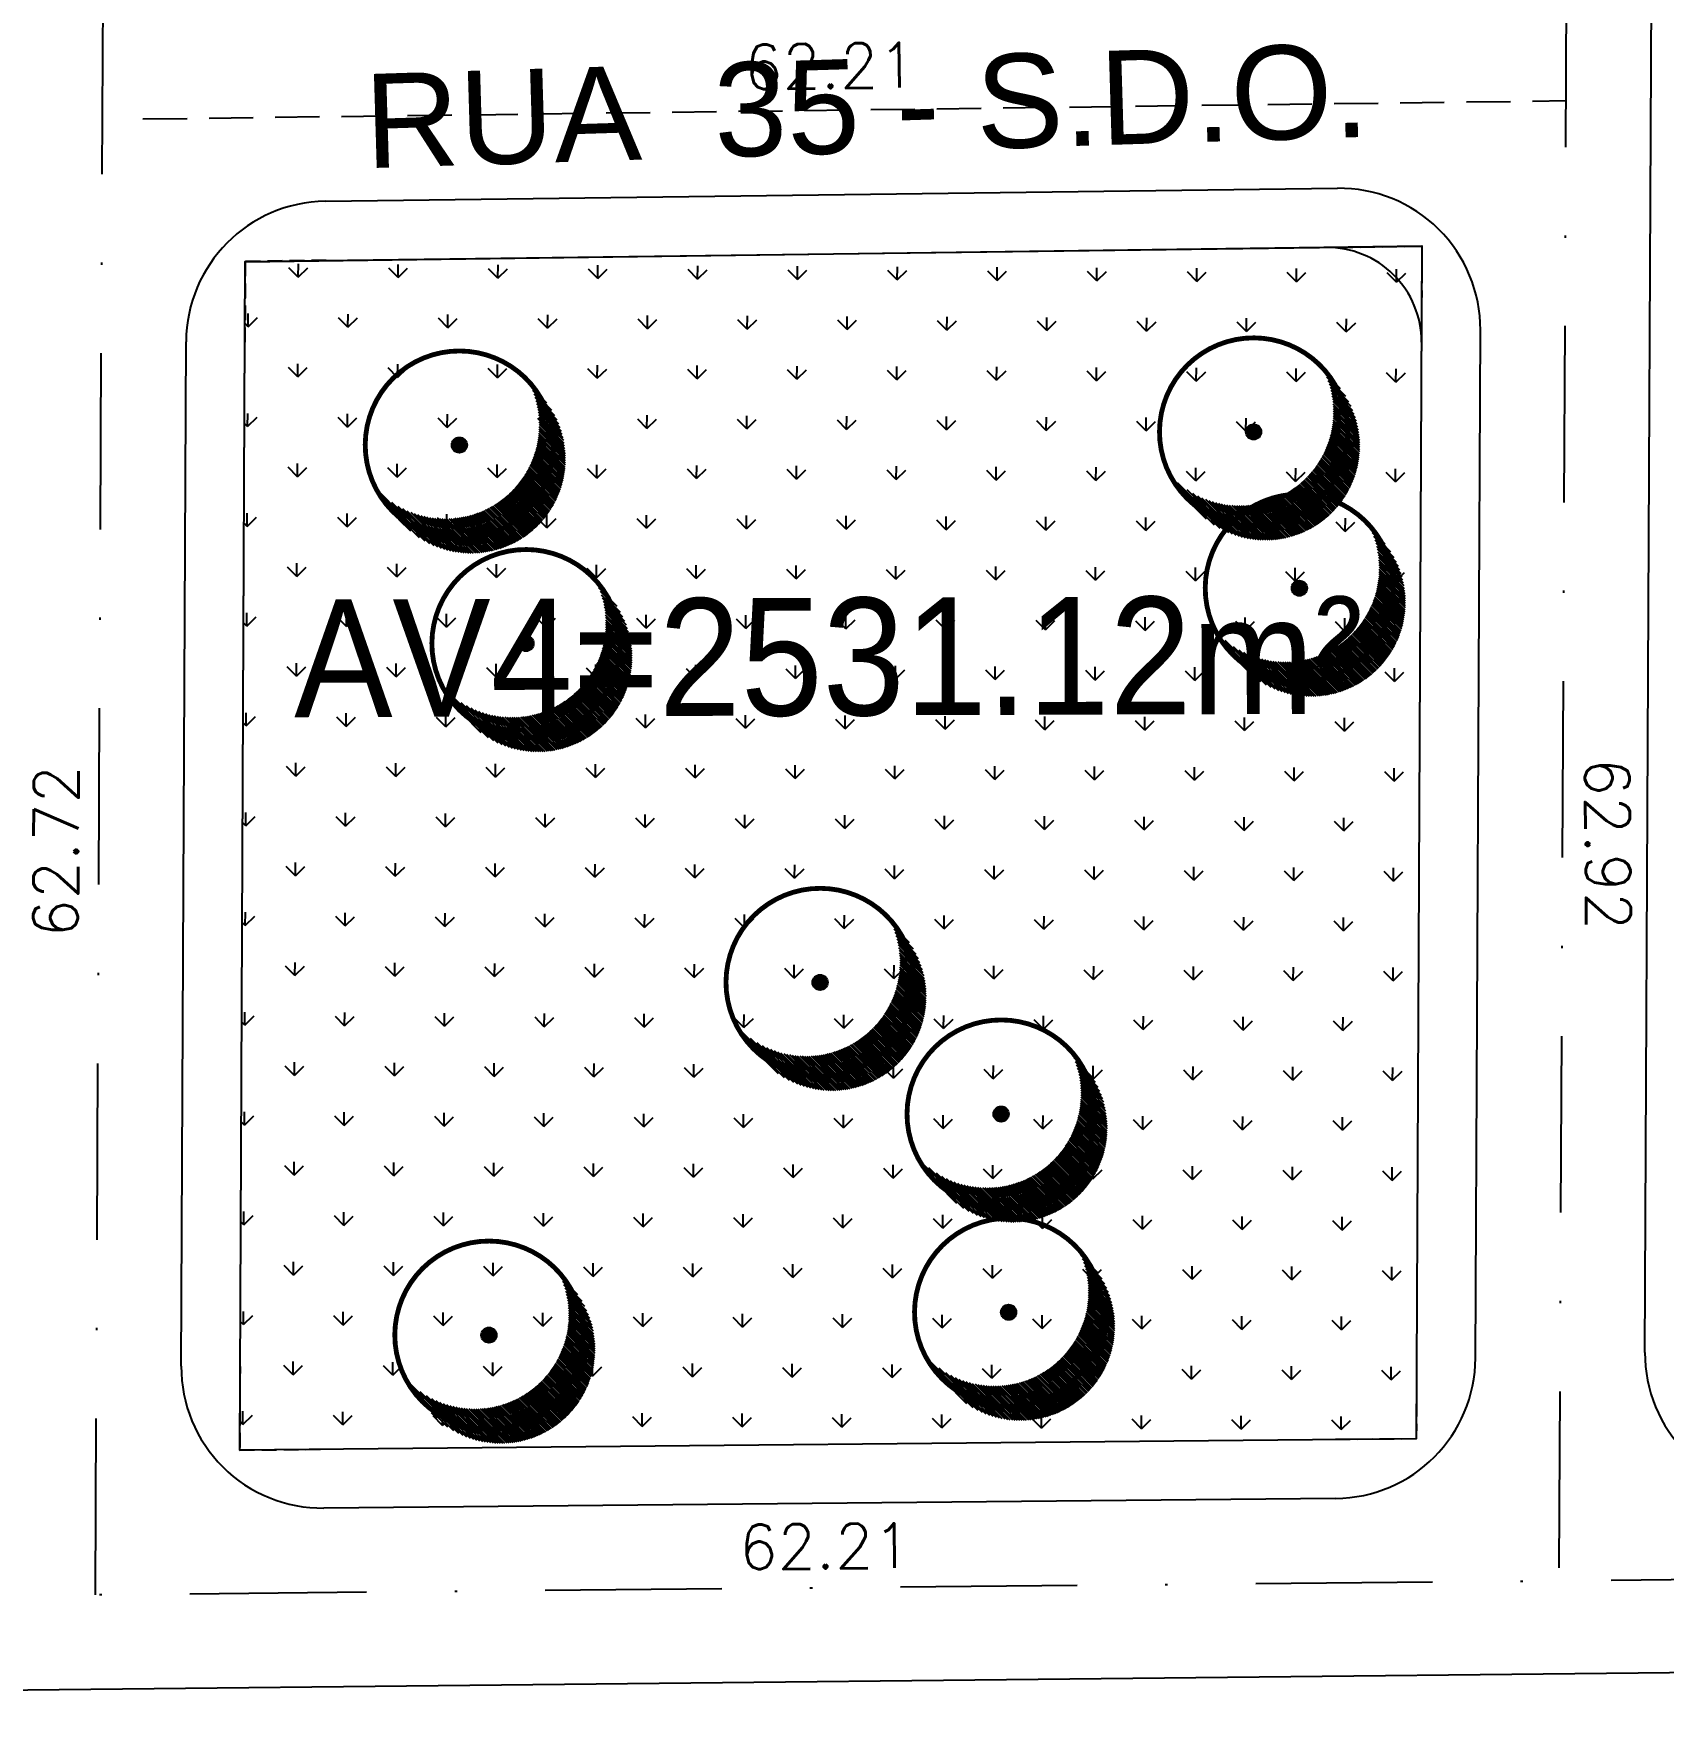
# Model space of a CAD drawing. Header units: millimetres. Extents: x -4430026 to 4783824, y 584 to 9593110.
# Drawn here: x 2980.8 to 3050.1, y 1505.6 to 1577.3 of the extents above; entities that cross this region are included whole.
import ezdxf

# ---------------------------------------------------------------- set-up
doc = ezdxf.new("R2010")
doc.units = ezdxf.units.MM
for name, pattern in [('DASHDOT', [1, 0.5, -0.25, 0, -0.25]), ('DASHED2', [0.375, 0.25, -0.125]), ('HIDDEN', [0.375, 0.25, -0.125]), ('HIDDEN2', [0.1875, 0.125, -0.0625])]:
    doc.linetypes.add(name, pattern=pattern)
for name, color, linetype in [('boundary filipe', 6, 'Continuous'), ('BOUNDARY VERDES', 92, 'Continuous'), ('Calçada', 1, 'Continuous'), ('CANTOS', 9, 'HIDDEN'), ('COTAS', 8, 'Continuous'), ('Nomes de Ruas', 3, 'Continuous'), ('PAI_aDEL', 72, 'Continuous'), ('Parede', 4, 'Continuous'), ('Projeção', 8, 'HIDDEN2'), ('QUADRA', 4, 'Continuous')]:
    doc.layers.add(name, color=color, linetype=linetype)
doc.styles.add('ARIAL', font='arial.ttf', dxfattribs={"height": 0.25})
doc.styles.add('ROMANS', font='romans.shx')
doc.dimstyles.new('BOLA100', dxfattribs={"dimscale": 0, "dimtxt": 1.9, "dimasz": 0.18, "dimexe": 0.18, "dimexo": 0.063, "dimgap": 0, "dimtad": 1, "dimzin": 4, "dimdsep": 46, "dimtxsty": 'ROMANS', "dimcen": 0.09, "dimse1": 1, "dimse2": 1, "dimsd1": 1, "dimsd2": 1, "dimclrt": 256, "dimaunit": 1, "dimadec": 4, "dimazin": 0, "dimtfac": 1.2, "dimtix": 1, "dimtmove": 2, "dimatfit": 3, "dimfxl": 1, "dimtvp": 2, "dimtolj": 1, "dimtzin": 4, "dimarcsym": 0})

# ---------------------------------------------------------------- blocks, each defined once
blk = doc.blocks.new('ÁRVORE PROPOSTA')
h = blk.add_hatch()
h.set_pattern_fill('_USER', color=86, scale=0.1, angle=135, style=0, pattern_type=0)
h.set_pattern_definition([(135, (-5.711749304183968, -5.473342448377267), (-0.07071067811865477, -0.07071067811865475), [])])
h.paths.add_polyline_path([(3.733693777297503, 4.339587767491594, -0.1221331308694917), (4.410318577255339, 1.61087721915915, -0.6818015880626355), (-5.711749304183968, -2.361532240604674, 0.2780158331345322), (-0.5478533480372789, -5.473342448377267, 0.65472501460559)])
h = blk.add_hatch()
h.set_pattern_fill('_USER', color=250, scale=0.1, angle=135, style=0, pattern_type=0)
h.set_pattern_definition([(135, (-4.583360688504172, -6.355571255532368), (-0.07071067811865477, -0.07071067811865475), [])])
h.paths.add_polyline_path([(6.0484811152985, -0.5150504994281135, 0.2047915192642046), (4.243467699661096, 3.70707730625513, -0.6060945436458858), (-0.5478533480372789, -5.473342448377267, -0.1930464130360828), (-4.583360688504172, -3.854949497956127, 0.7340404486873368)])
h = blk.add_hatch(color=1)
h.dxf.hatch_style = 1
h.paths.add_polyline_path([(-1.023574025393461, 0.3671783077271442, 1), (-0.07213267068109552, 0.3671783077271442, 1)])
at = {"color": 98, "linetype": 'DASHED2', "ltscale": 0.5, "const_width": 0.3}
blk.add_lwpolyline([(-0.5478533480372789, 6.207699063831555, 0.9999999999999999), (-0.5478533480372789, -5.473342448377267, 0.9999999999999999), (-0.5478533480372789, 6.207699063831555, -3.167262399809778)], format="xyb", dxfattribs=at)
at = {"color": 1}
blk.add_circle((-0.547853348037278, 0.3671783077271442), 0.4757206773561826, dxfattribs=at)
blk = doc.blocks.new('*D13719')
at = {"layer": 'DEFPOINTS', "color": 0, "linetype": 'ByBlock'}
for p in [(2921.26119418207, 1510.36527838191), (2983.464689225389, 1510.95573949463), (2983.464689225389, 1510.955739494608)]:
    blk.add_point(p, dxfattribs=at)
at = {"layer": 'COTAS', "linetype": 'ByBlock', "insert": (2952.313131239173, 1512.160425267802), "char_height": 1.9, "attachment_point": 5, "rotation": 0.5438587274744866, "style": 'ROMANS'}
blk.add_mtext('\\A1;62.21', dxfattribs=at)
blk = doc.blocks.new('*D13720')
at = {"layer": 'DEFPOINTS', "color": 0, "linetype": 'ByBlock'}
for p in [(3045.66818426761, 1511.546200607339), (3045.66818426761, 1511.546200607347), (2983.464689225389, 1510.95573949463)]:
    blk.add_point(p, dxfattribs=at)
at = {"layer": 'COTAS', "linetype": 'ByBlock', "insert": (3014.485461017348, 1513.022162702154), "char_height": 1.9, "attachment_point": 5, "rotation": 0.5438587274744484, "style": 'ROMANS'}
blk.add_mtext('\\A1;62.21', dxfattribs=at)
blk = doc.blocks.new('*D13721')
at = {"layer": 'DEFPOINTS', "color": 0, "linetype": 'ByBlock'}
for p in [(3107.871679309827, 1512.136661720048), (3107.871679309827, 1512.136661720036), (3045.66818426761, 1511.546200607339)]:
    blk.add_point(p, dxfattribs=at)
at = {"layer": 'COTAS', "linetype": 'ByBlock', "insert": (3076.941433862905, 1513.666460358839), "char_height": 1.9, "attachment_point": 5, "rotation": 0.5438587274740666, "style": 'ROMANS'}
blk.add_mtext('\\A1;62.21', dxfattribs=at)
blk = doc.blocks.new('*D13725')
at = {"layer": 'DEFPOINTS', "color": 0, "linetype": 'ByBlock'}
for p in [(2984.351223585749, 1698.099002453897), (2983.761798540017, 1573.674128179357), (2983.761798540017, 1573.674128179357)]:
    blk.add_point(p, dxfattribs=at)
at = {"layer": 'COTAS', "linetype": 'ByBlock', "insert": (2982.267924649389, 1635.545979196289), "char_height": 1.9, "attachment_point": 5, "rotation": 89.72858067940857, "style": 'ROMANS'}
blk.add_mtext('\\A1;124.43', dxfattribs=at)
blk = doc.blocks.new('*D13726')
at = {"layer": 'DEFPOINTS', "color": 0, "linetype": 'ByBlock'}
for p in [(2983.761798540017, 1573.674128179357), (2983.464689225388, 1510.955739494629), (2983.464689225384, 1510.955739494629)]:
    blk.add_point(p, dxfattribs=at)
at = {"layer": 'COTAS', "linetype": 'ByBlock', "insert": (2981.783884356451, 1542.568883596418), "char_height": 1.9, "attachment_point": 5, "rotation": 89.7285806794105, "style": 'ROMANS'}
blk.add_mtext('\\A1;62.72', dxfattribs=at)
blk = doc.blocks.new('*D13727')
at = {"layer": 'DEFPOINTS', "color": 0, "linetype": 'ByBlock'}
for p in [(3045.966282718565, 1574.473391350781), (3045.966282718565, 1574.473391350772), (2983.761798540017, 1573.674128179357)]:
    blk.add_point(p, dxfattribs=at)
at = {"layer": 'COTAS', "linetype": 'ByBlock', "insert": (3014.693291957814, 1575.96125028418), "char_height": 1.9, "attachment_point": 5, "rotation": 0.7361508923557185, "style": 'ROMANS'}
blk.add_mtext('\\A1;62.21', dxfattribs=at)
blk = doc.blocks.new('*D13728')
at = {"layer": 'DEFPOINTS', "color": 0, "linetype": 'ByBlock'}
for p in [(3046.557379906596, 1699.2512470552), (3045.966282718564, 1574.473391350781), (3045.966282718564, 1574.473391350781)]:
    blk.add_point(p, dxfattribs=at)
at = {"layer": 'COTAS', "linetype": 'ByBlock', "insert": (3044.513307276372, 1636.8706023042), "char_height": 1.9, "attachment_point": 5, "rotation": 89.72858067940867, "style": 'ROMANS'}
blk.add_mtext('\\A1;124.78', dxfattribs=at)
blk = doc.blocks.new('*D13729')
at = {"layer": 'DEFPOINTS', "color": 0, "linetype": 'ByBlock'}
for p in [(3045.966282718568, 1574.473391350781), (3046.563532771842, 1511.55469962293), (3046.563532771851, 1511.55469962293)]:
    blk.add_point(p, dxfattribs=at)
at = {"layer": 'COTAS', "linetype": 'ByBlock', "insert": (3047.739606920305, 1542.882516053654), "char_height": 1.9, "attachment_point": 5, "rotation": 270.5438587274732, "style": 'ROMANS'}
blk.add_mtext('\\A1;62.92', dxfattribs=at)

msp = doc.modelspace()

# ---------------------------------------------------------------- hatches: boundary and pattern name
at = {"layer": 'BOUNDARY VERDES', "linetype": 'ByBlock'}
h = msp.add_hatch(dxfattribs=at)
h.set_pattern_fill('GRASS', color=256, scale=3, angle=-0.271419311709254, style=0)
h.set_pattern_definition([(89.72858068829075, (1941.749825537727, 1510.437124254176), (-2.11124754344222, 2.131345538752566), [0.5624999999999998, -3.680140688999999]), (44.72858068829074, (1941.749825537727, 1510.437124254176), (-2.111247543999205, 2.131345539314854), [0.5625, -2.4375]), (134.7285806882907, (1941.749825537727, 1510.437124254176), (-2.131345539314854, -2.111247543999205), [0.5625, -2.4375])])
h.paths.add_polyline_path([(3039.820069696469, 1564.732486533417), (3039.836943857533, 1568.294543124621), (3036.275141305759, 1568.248777652186), (2993.27204131094, 1567.696232372427), (2989.833339212388, 1567.652048613274), (2989.817048243919, 1564.213101255216), (2989.610749102391, 1520.664315981564), (2989.59393148547, 1517.114195595205), (2993.143931771475, 1517.147893655379), (3036.146347958221, 1517.556090244553), (3039.596741004942, 1517.588842791919), (3039.613086746861, 1521.039352569179)])

# ---------------------------------------------------------------- linework, layer by layer
at = {"layer": 'boundary filipe', "elevation": 2.439200347918005}
msp.add_lwpolyline([(3039.836943857533, 1568.294543124621), (3039.596741004945, 1517.588842791919), (2989.593931485474, 1517.114195595205), (2989.833339212388, 1567.652048613275), (3039.836943857533, 1568.294543124621)], dxfattribs=at)
at = {"layer": 'Calçada'}
for p, q in [((3049.314272195428, 1521.266619951976, 2.439200347918005), (3050.092296377041, 1685.503890991721, 2.439200347918005)), ((2993.239979337167, 1570.208224091799, 2.439200347918005), (3036.243079331981, 1570.760769371079, 2.439200347918005)), ((2987.110777153201, 1520.676158839265, 2.439200347918005), (2987.317134079355, 1564.237142176578, 2.439200347918005)), ((3042.113058696048, 1521.02750971148, 2.439200347918005), (3042.320099430265, 1564.732841738903, 2.439200347918005)), ((3042.113058696048, 1521.02750971148, 2.439200347918005), (3042.320099430265, 1564.732841738903, 2.439200347918005)), ((3036.170077915517, 1515.056202869266, 2.439200347918005), (2993.167661728768, 1514.648006280094, 2.439200347918005)), ((3036.170077915517, 1515.056202869266, 2.439200347918005), (2993.167661728768, 1514.648006280094, 2.439200347918005))]:
    msp.add_line(p, q, dxfattribs=at)
at = {"layer": 'Calçada', "lineweight": -3}
msp.add_line((3396.168041973648, 1511.272694860482, 2.439200347918005), (2868.584556476084, 1505.73126336192), dxfattribs=at)
at = {"layer": 'Calçada'}
for centre, start, end in [((3036.320166752217, 1564.761264597381, 2.439200347918005), 359.7285806794357, 90.73615089239874), ((2993.317066757404, 1564.208719318101, 2.439200347918005), 90.73615089239874, 179.7285806794357), ((3036.113126017999, 1521.055932569959, 2.439200347918005), 270.5438587274586, 359.7285806794357), ((3036.113126017999, 1521.055932569959, 2.439200347918005), 270.5438587274586, 359.7285806794357), ((3055.314204873477, 1521.238197093496, 2.439200347918005), 179.7285806794357, 270.5438587274586), ((2993.110709831249, 1520.647735980787, 2.439200347918005), 179.7285806794357, 270.5438587274586), ((2993.110709831249, 1520.647735980787, 2.439200347918005), 179.7285806794357, 270.5438587274586)]:
    msp.add_arc(centre, 5.999999999999999, start, end, dxfattribs=at)
at = {"layer": 'CANTOS', "ltscale": 2.5, "elevation": 2.439200347918005}
for points in [[(2993.27204131094, 1567.696232372427), (2989.833339212388, 1567.652048613275), (2989.817048243919, 1564.213101255216)], [(3036.275141305759, 1568.248777652186), (3039.836943857533, 1568.294543124621), (3039.820069696468, 1564.732486533957)], [(3039.613086746861, 1521.039352569179), (3039.596741004945, 1517.588842791919), (3036.146347958221, 1517.556090244553)], [(2989.610749102389, 1520.664315981024), (2989.593931485474, 1517.114195595205), (2993.143931771475, 1517.147893655379)], [(2989.610749102389, 1520.664315981024), (2989.593931485474, 1517.114195595205), (2993.143931771475, 1517.147893655379)]]:
    msp.add_lwpolyline(points, dxfattribs=at)
at = {"layer": 'Projeção', "linetype": 'DASHDOT', "ltscale": 15}
for p, q in [((3045.67084554662, 1512.107984095942, 2.439200347918005), (3047.823187706665, 1966.457361678871, 2.439200347918005)), ((2983.464689225396, 1510.955739494626, 2.439200347918005), (2985.617031385441, 1965.305117077554, 2.439200347918005)), ((3629.153436169338, 1517.084882169421, 2.439200347918005), (2417.532692685029, 1505.583680638954, 2.439200347918005))]:
    msp.add_line(p, q, dxfattribs=at)
at = {"layer": 'Projeção', "ltscale": 15}
msp.add_line((2985.481209320787, 1573.708829096284, 2.439200347918005), (3045.966342450059, 1574.486000388148, 2.439200347918005), dxfattribs=at)
at = {"layer": 'QUADRA'}
msp.add_line((2989.593931485472, 1517.114195595205, 2.439200347918005), (2989.833339212388, 1567.652048613275, 2.439200347918005), dxfattribs=at)
at = {"layer": 'QUADRA', "elevation": 2.439200347918005}
msp.add_lwpolyline([(3039.596741004943, 1517.588842791917), (2989.593931485472, 1517.114195595205), (2989.833275058189, 1567.638505961774), (3039.837008328381, 1568.308152620129), (3039.596741004943, 1517.588842791917)], dxfattribs=at)
at = {"layer": 'QUADRA'}
msp.add_arc((3035.817703983334, 1564.24256987842, 2.439200347918005), 4, 359.7285806794357, 90.73615089302416, dxfattribs=at)

# ---------------------------------------------------------------- block references
at = {"layer": 'PAI_aDEL', "xscale": 0.6848704365638772, "yscale": 0.6848704365656886, "zscale": 0.6848704365638696, "rotation": 359.7285806882847}
for p in [(3033.058397148251, 1560.14728723501, 2.439200347918005), (2999.303476880205, 1559.589898089241, 2.439200347918005), (3035.001780535936, 1553.503109124201, 2.439200347918005), (3002.136014945451, 1551.148281153007, 2.439200347918005), (3014.635123630156, 1536.743192675384, 2.439200347918005), (3022.328530211065, 1531.147709480947, 2.439200347918005), (3022.647684462155, 1522.717998936662, 2.439200347918005), (3000.560482270561, 1521.746685782905, 2.439200347918005)]:
    msp.add_blockref('ÁRVORE PROPOSTA', p, dxfattribs=at)

# ---------------------------------------------------------------- texts
at = {"layer": 'Nomes de Ruas', "extrusion": (-0.08498824850082579, 0.01685419641088011, 0.9962393957679576), "style": 'ARIAL'}
for p in [(-2124.18269703635, 2622.349318809899, -225.6183335714248), (-2124.18269703635, 2622.349318809909, -225.6183335714247)]:
    msp.add_text('RUA  35 - S.D.O.', height=3.999999999999998, rotation=102.9674616637097, dxfattribs=at).set_placement(p)
at = {"layer": 'Parede', "extrusion": (-0.08448158594471444, 0.01923351128006712, 0.9962393957679576), "style": 'ARIAL', "width": 0.9}
msp.add_text('AV4=2531.12m²', height=4.999999999999999, rotation=102.9674616638364, dxfattribs=at).set_placement((-2173.801827376873, 2564.105017787889, -220.5528040309322))

# ---------------------------------------------------------------- dimensions: what is measured, and where the dimension line sits
at = {"layer": 'COTAS', "linetype": 'ByBlock'}
for base, p1, p2, angle, picture, middle in [((3045.966282718564, 1574.473391350781, 2.439200347918005), (3046.557379906597, 1699.251247055201, 2.439200347918005), (3045.966282718565, 1574.473391350781, 2.439200347918005), 269.72858067940865, '*D13728', (3044.513307276372, 1636.8706023042, 2.439200347918005)), ((2983.761798540017, 1573.674128179357, 2.439200347918005), (2984.35122358575, 1698.099002453897, 2.439200347918005), (2983.761798540017, 1573.674128179357, 2.439200347918005), 269.7285806794082, '*D13725', (2982.267924649389, 1635.545979196289, 2.439200347918005)), ((3045.966282718565, 1574.473391350772, 2.439200347918005), (2983.761798540017, 1573.674128179357, 2.439200347918005), (3045.966282718565, 1574.473391350781, 2.439200347918005), 0.7361508923563462, '*D13727', (3014.693291957814, 1575.96125028418, 2.439200347918005)), ((3046.563532771851, 1511.55469962293, 2.439200347918005), (3045.966282718568, 1574.473391350781, 2.439200347918005), (3046.563532771842, 1511.55469962293, 2.439200347918005), 270.54385872747366, '*D13729', (3047.739606920305, 1542.882516053654, 2.439200347918005)), ((2983.464689225384, 1510.955739494629, 2.439200347918005), (2983.761798540017, 1573.674128179357, 2.439200347918005), (2983.464689225389, 1510.95573949463, 2.439200347918005), 269.7285806794113, '*D13726', (2981.783884356451, 1542.568883596418, 2.439200347918005)), ((3107.871679309827, 1512.136661720036, 2.439200347918005), (3045.66818426761, 1511.546200607339, 2.439200347918005), (3107.871679309827, 1512.136661720048, 2.439200347918005), 0.5438587274742744, '*D13721', (3076.941433862905, 1513.666460358839, 2.439200347918005)), ((3045.66818426761, 1511.546200607347, 2.439200347918005), (2983.464689225389, 1510.95573949463, 2.439200347918005), (3045.66818426761, 1511.546200607339, 2.439200347918005), 0.5438587274740332, '*D13720', (3014.485461017348, 1513.022162702154, 2.439200347918005)), ((2983.464689225389, 1510.955739494608, 2.439200347918005), (2921.26119418207, 1510.36527838191, 2.439200347918005), (2983.464689225389, 1510.95573949463, 2.439200347918005), 0.5438587274746932, '*D13719', (2952.313131239173, 1512.160425267802, 2.439200347918005))]:
    dim = msp.add_linear_dim(base=base, p1=p1, p2=p2, angle=angle, dimstyle='BOLA100', override={"dimscale": 1, "dimfxl": 0.18}, dxfattribs=at)
    dim.commit()
    dim.dimension.update_dxf_attribs({"geometry": picture, "text_midpoint": middle, "dimtype": 161})

doc.saveas('drawing.dxf')
